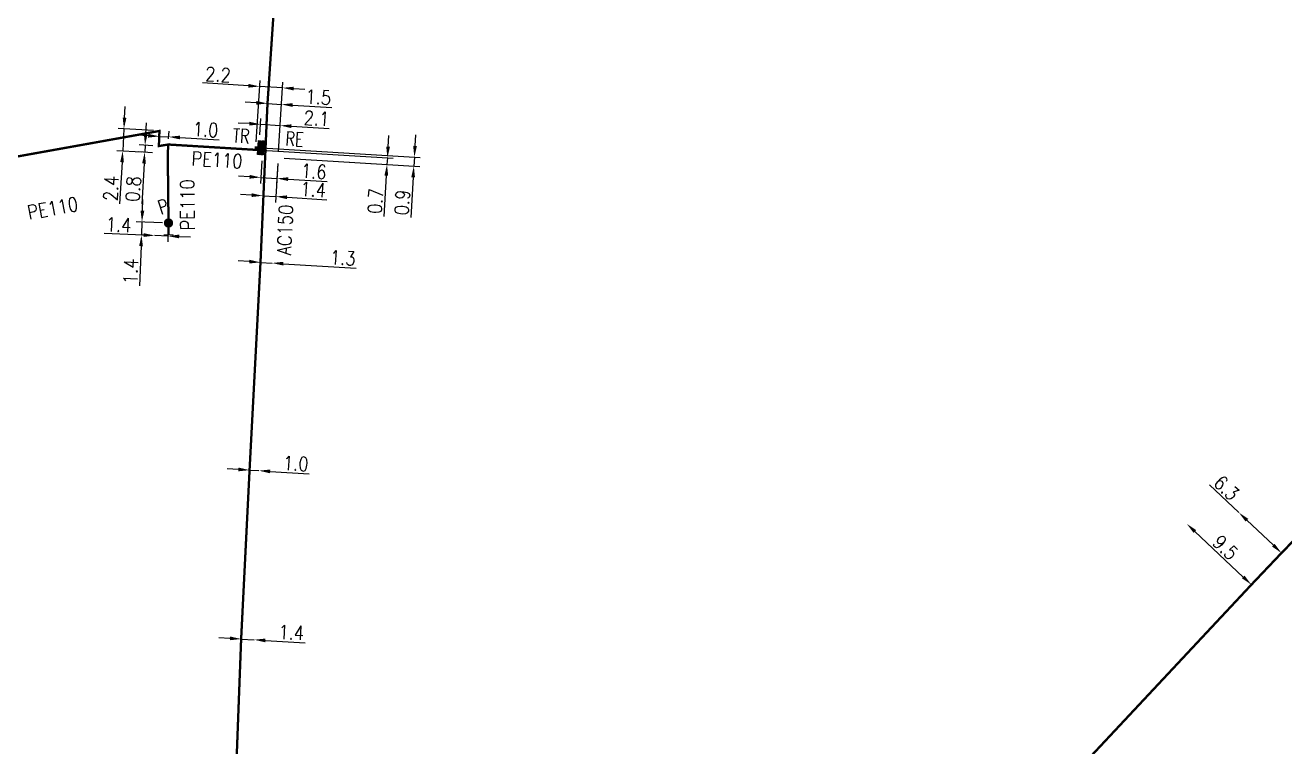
# Model space of a CAD drawing. Header units: millimetres. Extents: x 133989 to 135004, y 130988 to 132014.
# Drawn here: x 134522.8 to 134657.5, y 131562.9 to 131640.1 of the extents above; entities that cross this region are included whole.
import ezdxf
from ezdxf.enums import TextEntityAlignment as Align

# ---------------------------------------------------------------- set-up
doc = ezdxf.new("R2010")
doc.units = ezdxf.units.MM
doc.header["$PDMODE"] = 34
doc.linetypes.add('L_25_AP', pattern=[2000, 1000, 1000])
doc.linetypes.add('L_25_PE', pattern=[2000, 1000, 1000])
doc.layers.get('0').update_dxf_attribs({"linetype": 'CONTINUOUS'})
doc.layers.get('Defpoints').update_dxf_attribs({"linetype": 'CONTINUOUS'})
for name, color, linetype in [('L_150', 1, 'CONTINUOUS'), ('L_300', 7, 'CONTINUOUS'), ('L_340', 7, 'CONTINUOUS')]:
    doc.layers.add(name, color=color, linetype=linetype)
doc.styles.add('G_ROMANS', font='ROMANS.SHX', dxfattribs={"width": 0.75})
doc.styles.get("Standard").update_dxf_attribs({"font": 'romans.shx', "width": 0.85})
doc.dimstyles.get("Standard").update_dxf_attribs({"dimtxt": 1.5, "dimasz": 1.2, "dimexe": 0.625, "dimexo": 0.625, "dimgap": 0.25, "dimtad": 1, "dimdec": 1, "dimzin": 0, "dimdsep": 46, "dimtxsty": 'Standard', "dimcen": -0.5, "dimadec": 0, "dimazin": 0, "dimtfac": 1, "dimtdec": 1, "dimtmove": 0, "dimatfit": 3, "dimfxl": 0, "dimtolj": 1, "dimtzin": 0, "dimarcsym": 0})

# ---------------------------------------------------------------- blocks, each defined once
blk = doc.blocks.new('*D756')
at = {"layer": 'Defpoints', "color": 0, "linetype": 'Continuous', "transparency": 16777216}
for p in [(134548.71, 131631.71), (134550.2, 131631.61), (134550.2, 131631.61)]:
    blk.add_point(p, dxfattribs=at)
at = {"layer": 'L_150', "color": 0, "linetype": 'Continuous', "lineweight": -2, "transparency": 16777216}
for p, q in [((134547.51, 131631.78), (134546.31, 131631.85)), ((134548.67, 131631.08), (134548.67, 131631.08)), ((134548.71, 131631.71), (134550.2, 131631.61)), ((134550.17, 131630.99), (134550.17, 131630.99)), ((134551.4, 131631.54), (134555.58, 131631.29))]:
    blk.add_line(p, q, dxfattribs=at)
at = {"layer": 'L_150', "color": 0, "linetype": 'Continuous', "transparency": 16777216}
for points in [[(134547.52, 131631.98), (134547.5, 131631.58), (134548.71, 131631.71)], [(134551.41, 131631.74), (134551.39, 131631.34), (134550.2, 131631.61)]]:
    blk.add_solid(points, dxfattribs=at)
at = {"layer": 'L_150', "color": 0, "linetype": 'Continuous', "transparency": 16777216, "insert": (134554.15, 131632.38), "char_height": 1.5, "attachment_point": 5, "rotation": 356.5216}
blk.add_mtext('\\A1;1.5', dxfattribs=at)
blk = doc.blocks.new('*D757')
at = {"layer": 'Defpoints', "color": 0, "linetype": 'Continuous', "transparency": 16777216}
for p in [(134547.96, 131614.72), (134549.2, 131614.65), (134549.2, 131614.65)]:
    blk.add_point(p, dxfattribs=at)
at = {"layer": 'L_150', "color": 0, "linetype": 'Continuous', "lineweight": -2, "transparency": 16777216}
for p, q in [((134546.76, 131614.8), (134545.56, 131614.87)), ((134547.96, 131614.72), (134549.2, 131614.65)), ((134550.4, 131614.58), (134558.2, 131614.1))]:
    blk.add_line(p, q, dxfattribs=at)
at = {"layer": 'L_150', "color": 0, "linetype": 'Continuous', "transparency": 16777216}
for points in [[(134546.77, 131615), (134546.75, 131614.6), (134547.96, 131614.72)], [(134550.41, 131614.78), (134550.39, 131614.38), (134549.2, 131614.65)]]:
    blk.add_solid(points, dxfattribs=at)
at = {"layer": 'L_150', "color": 0, "linetype": 'Continuous', "transparency": 16777216, "insert": (134556.77, 131615.19), "char_height": 1.5, "attachment_point": 5, "rotation": 356.5198}
blk.add_mtext('\\A1;1.3', dxfattribs=at)
blk = doc.blocks.new('*D758')
at = {"layer": 'Defpoints', "color": 0, "linetype": 'Continuous', "transparency": 16777216}
for p in [(134546.79, 131592.51), (134547.79, 131592.45), (134547.79, 131592.45)]:
    blk.add_point(p, dxfattribs=at)
at = {"layer": 'L_150', "color": 0, "linetype": 'Continuous', "lineweight": -2, "transparency": 16777216}
for p, q in [((134545.6, 131592.58), (134544.4, 131592.65)), ((134546.79, 131592.51), (134547.79, 131592.45)), ((134548.99, 131592.37), (134553.17, 131592.12))]:
    blk.add_line(p, q, dxfattribs=at)
at = {"layer": 'L_150', "color": 0, "linetype": 'Continuous', "transparency": 16777216}
for points in [[(134545.61, 131592.78), (134545.58, 131592.38), (134546.79, 131592.51)], [(134549, 131592.57), (134548.98, 131592.17), (134547.79, 131592.45)]]:
    blk.add_solid(points, dxfattribs=at)
at = {"layer": 'L_150', "color": 0, "linetype": 'Continuous', "transparency": 16777216, "insert": (134551.74, 131593.21), "char_height": 1.5, "attachment_point": 5, "rotation": 356.5141}
blk.add_mtext('\\A1;1.0', dxfattribs=at)
blk = doc.blocks.new('*D759')
at = {"layer": 'Defpoints', "color": 0, "linetype": 'Continuous', "transparency": 16777216}
for p in [(134545.89, 131574.45), (134547.29, 131574.37), (134547.29, 131574.37)]:
    blk.add_point(p, dxfattribs=at)
at = {"layer": 'L_150', "color": 0, "linetype": 'Continuous', "lineweight": -2, "transparency": 16777216}
for p, q in [((134544.69, 131574.52), (134543.49, 131574.58)), ((134545.89, 131574.45), (134547.29, 131574.37)), ((134548.48, 131574.3), (134552.73, 131574.06))]:
    blk.add_line(p, q, dxfattribs=at)
at = {"layer": 'L_150', "color": 0, "linetype": 'Continuous', "transparency": 16777216}
for points in [[(134544.7, 131574.72), (134544.68, 131574.32), (134545.89, 131574.45)], [(134548.49, 131574.5), (134548.47, 131574.1), (134547.29, 131574.37)]]:
    blk.add_solid(points, dxfattribs=at)
at = {"layer": 'L_150', "color": 0, "linetype": 'Continuous', "transparency": 16777216, "insert": (134551.26, 131575.15), "char_height": 1.5, "attachment_point": 5, "rotation": 356.7553}
blk.add_mtext('\\A1;1.4', dxfattribs=at)
blk = doc.blocks.new('*D559')
at = {"layer": 'Defpoints', "color": 0, "linetype": 'Continuous', "transparency": 16777216}
for p in [(134537.15, 131628.77), (134533.22, 131626.63), (134535.81, 131626.48)]:
    blk.add_point(p, dxfattribs=at)
at = {"layer": 'L_150', "color": 0, "linetype": 'Continuous', "lineweight": -2, "transparency": 16777216}
for p, q in [((134533.42, 131630.19), (134533.49, 131631.38)), ((134536.52, 131628.81), (134532.73, 131629.02)), ((134533.35, 131628.99), (134533.22, 131626.63)), ((134535.18, 131626.51), (134532.59, 131626.66)), ((134533.15, 131625.43), (134532.89, 131620.97))]:
    blk.add_line(p, q, dxfattribs=at)
at = {"layer": 'L_150', "color": 0, "linetype": 'Continuous', "transparency": 16777216}
for points in [[(134533.22, 131630.2), (134533.62, 131630.17), (134533.35, 131628.99)], [(134532.95, 131625.44), (134533.35, 131625.42), (134533.22, 131626.63)]]:
    blk.add_solid(points, dxfattribs=at)
at = {"layer": 'L_150', "color": 0, "linetype": 'Continuous', "transparency": 16777216, "insert": (134531.98, 131622.64), "char_height": 1.5, "attachment_point": 5, "rotation": 86.7005}
blk.add_mtext('\\A1;2.4', dxfattribs=at)
blk = doc.blocks.new('*D560')
at = {"layer": 'Defpoints', "color": 0, "linetype": 'Continuous', "transparency": 16777216}
for p in [(134538.12, 131618.93), (134536.66, 131617.59), (134536.66, 131617.59)]:
    blk.add_point(p, dxfattribs=at)
at = {"layer": 'L_300', "color": 0, "linetype": 'Continuous', "lineweight": -2, "transparency": 16777216}
for p, q in [((134535.46, 131617.64), (134531.22, 131617.81)), ((134538.06, 131617.53), (134536.66, 131617.59)), ((134536.69, 131618.21), (134536.69, 131618.21)), ((134538.09, 131618.31), (134538.04, 131616.91)), ((134539.26, 131617.49), (134540.46, 131617.44))]:
    blk.add_line(p, q, dxfattribs=at)
at = {"layer": 'L_300', "color": 0, "linetype": 'Continuous', "transparency": 16777216}
for points in [[(134535.47, 131617.84), (134535.45, 131617.44), (134536.66, 131617.59)], [(134539.27, 131617.69), (134539.25, 131617.29), (134538.06, 131617.53)]]:
    blk.add_solid(points, dxfattribs=at)
at = {"layer": 'L_300', "color": 0, "linetype": 'Continuous', "transparency": 16777216, "insert": (134532.78, 131618.75), "char_height": 1.5, "attachment_point": 5, "rotation": 357.7076}
blk.add_mtext('\\A1;1.4', dxfattribs=at)
blk = doc.blocks.new('*D561')
at = {"layer": 'Defpoints', "color": 0, "linetype": 'Continuous', "transparency": 16777216}
for p in [(134535.61, 131627.24), (134537.09, 131627.16), (134537.04, 131626.41)]:
    blk.add_point(p, dxfattribs=at)
at = {"layer": 'L_150', "color": 0, "linetype": 'Continuous', "lineweight": -2, "transparency": 16777216}
for p, q in [((134535.68, 131628.44), (134535.75, 131629.64)), ((134536.46, 131627.19), (134534.99, 131627.28)), ((134535.61, 131627.24), (134535.57, 131626.49)), ((134536.42, 131626.44), (134534.95, 131626.53)), ((134535.5, 131625.29), (134535.25, 131620.93))]:
    blk.add_line(p, q, dxfattribs=at)
at = {"layer": 'L_150', "color": 0, "linetype": 'Continuous', "transparency": 16777216}
for points in [[(134535.48, 131628.45), (134535.88, 131628.43), (134535.61, 131627.24)], [(134535.3, 131625.31), (134535.7, 131625.28), (134535.57, 131626.49)]]:
    blk.add_solid(points, dxfattribs=at)
at = {"layer": 'L_150', "color": 0, "linetype": 'Continuous', "transparency": 16777216, "insert": (134534.34, 131622.57), "char_height": 1.5, "attachment_point": 5, "rotation": 86.7005}
blk.add_mtext('\\A1;0.8', dxfattribs=at)
blk = doc.blocks.new('*D562')
at = {"layer": 'Defpoints', "color": 0, "linetype": 'Continuous', "transparency": 16777216}
for p in [(134537.15, 131628.19), (134538.1, 131627.32), (134537.04, 131626.41)]:
    blk.add_point(p, dxfattribs=at)
at = {"layer": 'L_150', "color": 0, "linetype": 'Continuous', "lineweight": -2, "transparency": 16777216}
for p, q in [((134535.95, 131628.26), (134534.75, 131628.33)), ((134537.08, 131627.03), (134537.18, 131628.82)), ((134538.13, 131627.94), (134538.18, 131628.76)), ((134537.15, 131628.19), (134538.14, 131628.14)), ((134539.34, 131628.07), (134543.53, 131627.83))]:
    blk.add_line(p, q, dxfattribs=at)
at = {"layer": 'L_150', "color": 0, "linetype": 'Continuous', "transparency": 16777216}
for points in [[(134535.96, 131628.46), (134535.94, 131628.06), (134537.15, 131628.19)], [(134539.35, 131628.27), (134539.33, 131627.87), (134538.14, 131628.14)]]:
    blk.add_solid(points, dxfattribs=at)
at = {"layer": 'L_150', "color": 0, "linetype": 'Continuous', "transparency": 16777216, "insert": (134542.09, 131628.91), "char_height": 1.5, "attachment_point": 5, "rotation": 356.7005}
blk.add_mtext('\\A1;1.0', dxfattribs=at)
blk = doc.blocks.new('*D563')
at = {"layer": 'Defpoints', "color": 0, "linetype": 'Continuous', "transparency": 16777216}
for p in [(134538.12, 131618.93), (134535.23, 131617.65), (134536.66, 131617.59)]:
    blk.add_point(p, dxfattribs=at)
at = {"layer": 'L_300', "color": 0, "linetype": 'Continuous', "lineweight": -2, "transparency": 16777216}
for p, q in [((134535.33, 131620.25), (134535.38, 131621.44)), ((134537.49, 131618.96), (134534.66, 131619.07)), ((134535.28, 131619.05), (134535.23, 131617.65)), ((134536.04, 131617.61), (134534.6, 131617.67)), ((134535.18, 131616.45), (134535.01, 131612.2))]:
    blk.add_line(p, q, dxfattribs=at)
at = {"layer": 'L_300', "color": 0, "linetype": 'Continuous', "transparency": 16777216}
for points in [[(134535.13, 131620.25), (134535.53, 131620.24), (134535.28, 131619.05)], [(134534.98, 131616.46), (134535.38, 131616.44), (134535.23, 131617.65)]]:
    blk.add_solid(points, dxfattribs=at)
at = {"layer": 'L_300', "color": 0, "linetype": 'Continuous', "transparency": 16777216, "insert": (134534.07, 131613.77), "char_height": 1.5, "attachment_point": 5, "rotation": 87.7076}
blk.add_mtext('\\A1;1.4', dxfattribs=at)
blk = doc.blocks.new('L_300_12')
at = {"color": 0, "linetype": 'Continuous', "const_width": 0.497, "flags": 128}
blk.add_lwpolyline([(-0.25, 0, 1), (0.25, 0, 1)], format="xyb", close=True, dxfattribs=at)
at = {"color": 0, "linetype": 'Continuous', "style": 'G_ROMANS', "width": 0.75}
blk.add_text('P', height=1.5, dxfattribs=at).set_placement((0, 1.85), align=Align.MIDDLE)
at = {"color": 0, "linetype": 'Continuous', "width": 0.75, "flags": 3}
for tag, p in [('DEF_LEG', (0, -5)), ('DEF_COUP', (0, -7.5)), ('DEF_TYPE', (0, -10))]:
    blk.add_attdef(tag, text='', height=1.2, dxfattribs=at).set_placement(p, align=Align.MIDDLE)
blk = doc.blocks.new('L_340_07')
at = {"color": 0, "linetype": 'Continuous', "const_width": 0.25, "flags": 128}
blk.add_lwpolyline([(0, 0), (1.25, 0)], dxfattribs=at)
at = {"color": 0, "linetype": 'Continuous', "flags": 128}
blk.add_lwpolyline([(1.25, -0.5), (1.25, 0.5)], dxfattribs=at)
at = {"color": 0, "linetype": 'Continuous', "width": 0.75, "flags": 3}
for tag, p in [('DEF_LEG', (0.72, -3.47)), ('DEF_COUP', (0.72, -5.97)), ('DEF_TYPE', (0.72, -8.47))]:
    blk.add_attdef(tag, text='', height=1.2, dxfattribs=at).set_placement(p, align=Align.MIDDLE)
blk = doc.blocks.new('*D630')
at = {"layer": 'Defpoints', "color": 0, "linetype": 'Continuous', "transparency": 16777216}
for p in [(134547.47, 131627), (134549.86, 131625.9), (134564.36, 131625.02)]:
    blk.add_point(p, dxfattribs=at)
at = {"layer": 'L_150', "color": 0, "linetype": 'Continuous', "lineweight": -2, "transparency": 16777216}
for p, q in [((134564.49, 131627.17), (134564.56, 131628.36)), ((134548.1, 131626.96), (134565.04, 131625.93)), ((134550.48, 131625.86), (134564.99, 131624.98)), ((134564.42, 131625.97), (134564.36, 131625.02)), ((134564.29, 131623.82), (134564.03, 131619.52))]:
    blk.add_line(p, q, dxfattribs=at)
at = {"layer": 'L_150', "color": 0, "linetype": 'Continuous', "transparency": 16777216}
for points in [[(134564.29, 131627.18), (134564.69, 131627.15), (134564.42, 131625.97)], [(134564.09, 131623.83), (134564.49, 131623.81), (134564.36, 131625.02)]]:
    blk.add_solid(points, dxfattribs=at)
at = {"layer": 'L_150', "color": 0, "linetype": 'Continuous', "transparency": 16777216, "insert": (134563.12, 131621.13), "char_height": 1.5, "attachment_point": 5, "rotation": 86.5202}
blk.add_mtext('\\A1;0.9', dxfattribs=at)
blk = doc.blocks.new('*D631')
at = {"layer": 'Defpoints', "color": 0, "linetype": 'Continuous', "transparency": 16777216}
for p in [(134547.46, 131626.75), (134549.86, 131625.9), (134561.49, 131625.19)]:
    blk.add_point(p, dxfattribs=at)
at = {"layer": 'L_150', "color": 0, "linetype": 'Continuous', "lineweight": -2, "transparency": 16777216}
for p, q in [((134561.61, 131627.09), (134561.68, 131628.29)), ((134548.08, 131626.71), (134562.16, 131625.85)), ((134550.48, 131625.86), (134562.12, 131625.15)), ((134561.54, 131625.89), (134561.49, 131625.19)), ((134561.42, 131624), (134561.15, 131619.63))]:
    blk.add_line(p, q, dxfattribs=at)
at = {"layer": 'L_150', "color": 0, "linetype": 'Continuous', "transparency": 16777216}
for points in [[(134561.41, 131627.1), (134561.81, 131627.08), (134561.54, 131625.89)], [(134561.22, 131624.01), (134561.62, 131623.98), (134561.49, 131625.19)]]:
    blk.add_solid(points, dxfattribs=at)
at = {"layer": 'L_150', "color": 0, "linetype": 'Continuous', "transparency": 16777216, "insert": (134560.25, 131621.28), "char_height": 1.5, "attachment_point": 5, "rotation": 86.5136}
blk.add_mtext('\\A1;0.7', dxfattribs=at)
blk = doc.blocks.new('*D632')
at = {"layer": 'Defpoints', "color": 0, "linetype": 'Continuous', "transparency": 16777216}
for p in [(134550.07, 131629.35), (134547.86, 131627.73), (134549.86, 131625.9)]:
    blk.add_point(p, dxfattribs=at)
at = {"layer": 'L_340', "color": 0, "linetype": 'Continuous', "lineweight": -2, "transparency": 16777216}
for p, q in [((134546.77, 131629.55), (134545.57, 131629.62)), ((134547.9, 131628.35), (134548.01, 131630.1)), ((134549.89, 131626.53), (134550.1, 131629.97)), ((134547.97, 131629.48), (134550.07, 131629.35)), ((134551.26, 131629.28), (134555.29, 131629.03))]:
    blk.add_line(p, q, dxfattribs=at)
at = {"layer": 'L_340', "color": 0, "linetype": 'Continuous', "transparency": 16777216}
for points in [[(134546.78, 131629.75), (134546.76, 131629.35), (134547.97, 131629.48)], [(134551.28, 131629.48), (134551.25, 131629.08), (134550.07, 131629.35)]]:
    blk.add_solid(points, dxfattribs=at)
at = {"layer": 'L_340', "color": 0, "linetype": 'Continuous', "transparency": 16777216, "insert": (134553.95, 131630.12), "char_height": 1.5, "attachment_point": 5, "rotation": 356.5136}
blk.add_mtext('\\A1;2.1', dxfattribs=at)
blk = doc.blocks.new('*D633')
at = {"layer": 'Defpoints', "color": 0, "linetype": 'Continuous', "transparency": 16777216}
for p in [(134550.31, 131633.38), (134547.47, 131627), (134549.86, 131625.9)]:
    blk.add_point(p, dxfattribs=at)
at = {"layer": 'L_150', "color": 0, "linetype": 'Continuous', "lineweight": -2, "transparency": 16777216}
for p, q in [((134546.67, 131633.6), (134541.77, 131633.9)), ((134547.51, 131627.62), (134547.91, 131634.15)), ((134549.89, 131626.53), (134550.35, 131634)), ((134550.31, 131633.38), (134547.87, 131633.53)), ((134551.51, 131633.3), (134552.71, 131633.23))]:
    blk.add_line(p, q, dxfattribs=at)
at = {"layer": 'L_150', "color": 0, "linetype": 'Continuous', "transparency": 16777216}
for points in [[(134546.68, 131633.8), (134546.66, 131633.4), (134547.87, 131633.53)], [(134551.52, 131633.5), (134551.5, 131633.1), (134550.31, 131633.38)]]:
    blk.add_solid(points, dxfattribs=at)
at = {"layer": 'L_150', "color": 0, "linetype": 'Continuous', "transparency": 16777216, "insert": (134543.42, 131634.8), "char_height": 1.5, "attachment_point": 5, "rotation": 356.5136}
blk.add_mtext('\\A1;2.2', dxfattribs=at)
blk = doc.blocks.new('L_340_19')
at = {"linetype": 'Continuous'}
blk.add_hatch(color=0, dxfattribs=at).paths.add_polyline_path([(0.125, 0.75), (-0.125, 0.75), (-0.125, -0.75), (0.125, -0.75)])
at = {"color": 0, "linetype": 'Continuous'}
blk.add_lwpolyline([(-0.125, 0.75), (0.125, 0.75), (0.125, -0.75), (-0.125, -0.75)], close=True, dxfattribs=at)
at = {"color": 0, "linetype": 'Continuous', "width": 0.75}
for tag, height, flags, p in [('TR', 1.5, 8, (0, 3)), ('DEF_LEG', 1.2, 3, (0, -5)), ('DEF_COUP', 1.2, 3, (0, -7.5)), ('DEF_TYPE', 1.2, 3, (0, -10))]:
    blk.add_attdef(tag, text='', height=height, dxfattribs=dict(at, flags=flags)).set_placement(p, align=Align.MIDDLE)
blk = doc.blocks.new('*D634')
at = {"layer": 'Defpoints', "color": 0, "linetype": 'Continuous', "transparency": 16777216}
for p in [(134548.46, 131625.99), (134549.86, 131625.9), (134549.6, 131621.76)]:
    blk.add_point(p, dxfattribs=at)
at = {"layer": 'L_150', "color": 0, "linetype": 'Continuous', "lineweight": -2, "transparency": 16777216}
for p, q in [((134548.42, 131625.36), (134548.17, 131621.22)), ((134549.82, 131625.28), (134549.56, 131621.13)), ((134547.01, 131621.91), (134545.81, 131621.99)), ((134548.2, 131621.84), (134549.6, 131621.76)), ((134550.8, 131621.68), (134555.07, 131621.42))]:
    blk.add_line(p, q, dxfattribs=at)
at = {"layer": 'L_150', "color": 0, "linetype": 'Continuous', "transparency": 16777216}
for points in [[(134547.02, 131622.11), (134547, 131621.71), (134548.2, 131621.84)], [(134550.81, 131621.88), (134550.79, 131621.48), (134549.6, 131621.76)]]:
    blk.add_solid(points, dxfattribs=at)
at = {"layer": 'L_150', "color": 0, "linetype": 'Continuous', "transparency": 16777216, "insert": (134553.6, 131622.51), "char_height": 1.5, "attachment_point": 5, "rotation": 356.5136}
blk.add_mtext('\\A1;1.4', dxfattribs=at)
blk = doc.blocks.new('*D635')
at = {"layer": 'Defpoints', "color": 0, "linetype": 'Continuous', "transparency": 16777216}
for p in [(134548.13, 131626.21), (134549.86, 131625.9), (134549.72, 131623.69)]:
    blk.add_point(p, dxfattribs=at)
at = {"layer": 'L_340', "color": 0, "linetype": 'Continuous', "lineweight": -2, "transparency": 16777216}
for p, q in [((134548.1, 131625.58), (134547.95, 131623.17)), ((134549.82, 131625.28), (134549.68, 131623.07)), ((134546.79, 131623.87), (134545.59, 131623.94)), ((134547.99, 131623.8), (134549.72, 131623.69)), ((134550.92, 131623.62), (134555.1, 131623.37))]:
    blk.add_line(p, q, dxfattribs=at)
at = {"layer": 'L_340', "color": 0, "linetype": 'Continuous', "transparency": 16777216}
for points in [[(134546.8, 131624.07), (134546.78, 131623.67), (134547.99, 131623.8)], [(134550.93, 131623.82), (134550.91, 131623.42), (134549.72, 131623.69)]]:
    blk.add_solid(points, dxfattribs=at)
at = {"layer": 'L_340', "color": 0, "linetype": 'Continuous', "transparency": 16777216, "insert": (134553.67, 131624.45), "char_height": 1.5, "attachment_point": 5, "rotation": 356.5136}
blk.add_mtext('\\A1;1.6', dxfattribs=at)
blk = doc.blocks.new('L_340_20')
at = {"linetype": 'Continuous'}
blk.add_hatch(color=0, dxfattribs=at).paths.add_polyline_path([(0.125, 0.75), (-0.125, 0.75), (-0.125, -0.75), (0.125, -0.75)])
at = {"color": 0, "linetype": 'Continuous'}
blk.add_lwpolyline([(-0.125, 0.75), (0.125, 0.75), (0.125, -0.75), (-0.125, -0.75)], close=True, dxfattribs=at)
at = {"color": 0, "linetype": 'Continuous', "width": 0.75}
for tag, height, flags, p in [('RE', 1.5, 8, (0, 3)), ('DEF_LEG', 1.2, 3, (0, -5)), ('DEF_COUP', 1.2, 3, (0, -7.5)), ('DEF_TYPE', 1.2, 3, (0, -10))]:
    blk.add_attdef(tag, text='', height=height, dxfattribs=dict(at, flags=flags)).set_placement(p, align=Align.MIDDLE)
blk = doc.blocks.new('*D933')
at = {"layer": 'Defpoints', "color": 0, "linetype": 'Continuous', "transparency": 16777216}
for p in [(134652.61, 131587.98), (134657.18, 131583.65), (134657.18, 131583.65)]:
    blk.add_point(p, dxfattribs=at)
at = {"layer": 'L_150', "color": 0, "linetype": 'Continuous', "lineweight": -2, "transparency": 16777216}
for p, q in [((134652.61, 131587.98), (134649.47, 131590.94)), ((134656.31, 131584.47), (134653.48, 131587.15))]:
    blk.add_line(p, q, dxfattribs=at)
at = {"layer": 'L_150', "color": 0, "linetype": 'Continuous', "transparency": 16777216}
for points in [[(134653.62, 131587.3), (134653.34, 131587.01), (134652.61, 131587.98)], [(134656.45, 131584.62), (134656.17, 131584.33), (134657.18, 131583.65)]]:
    blk.add_solid(points, dxfattribs=at)
at = {"layer": 'L_150', "color": 0, "linetype": 'Continuous', "transparency": 16777216, "insert": (134651.29, 131590.6), "char_height": 1.5, "attachment_point": 5, "rotation": 316.6046}
blk.add_mtext('\\A1;6.3', dxfattribs=at)
blk = doc.blocks.new('*D934')
at = {"layer": 'Defpoints', "color": 0, "linetype": 'Continuous', "transparency": 16777216}
for p in [(134647.04, 131586.77), (134653.96, 131580.26), (134653.96, 131580.26)]:
    blk.add_point(p, dxfattribs=at)
at = {"layer": 'L_150', "color": 0, "linetype": 'Continuous', "lineweight": -2, "transparency": 16777216}
blk.add_line((134647.91, 131585.95), (134653.08, 131581.08), dxfattribs=at)
at = {"layer": 'L_150', "color": 0, "linetype": 'Continuous', "transparency": 16777216}
for points in [[(134648.05, 131586.09), (134647.77, 131585.8), (134647.04, 131586.77)], [(134653.22, 131581.23), (134652.95, 131580.94), (134653.96, 131580.26)]]:
    blk.add_solid(points, dxfattribs=at)
at = {"layer": 'L_150', "color": 0, "linetype": 'Continuous', "transparency": 16777216, "insert": (134651.18, 131584.24), "char_height": 1.5, "attachment_point": 5, "rotation": 316.775}
blk.add_mtext('\\A1;9.5', dxfattribs=at)

msp = doc.modelspace()

# ---------------------------------------------------------------- linework, layer by layer
at = {"layer": 'L_150', "linetype": 'L_25_AP', "const_width": 0.25, "flags": 128}
for points in [[(134549.38, 131691.22), (134550.24, 131678.08), (134549.85, 131667.01), (134549.57, 131659.17), (134550.47, 131659.15), (134550.38, 131656.56), (134548.71, 131631.71), (134548.63, 131630.01), (134548.5, 131626.94), (134547.96, 131614.72), (134546.79, 131592.51), (134545.89, 131574.45), (134545.31, 131559.12), (134545.25, 131544.17), (134549.04, 131526.06), (134553.94, 131508.71), (134559.13, 131489.84), (134563.13, 131474.35), (134568.86, 131453.61), (134571.59, 131444.37), (134574.46, 131439.92), (134578.91, 131433.03), (134583.74, 131425.82), (134590.53, 131421.48), (134591.17, 131421.08), (134604.71, 131415.57), (134618.46, 131410.3), (134644.32, 131400.44), (134645.99, 131399.46), (134648.87, 131397.57), (134653.11, 131394.09), (134654.49, 131392.95), (134656.17, 131391.29), (134657.35, 131390.06)], [(134548.05, 131626.96), (134547.94, 131626.97)], [(134548.5, 131626.94), (134548.3, 131626.95)]]:
    msp.add_lwpolyline(points, dxfattribs=at)
at = {"layer": 'L_150', "linetype": 'L_25_PE', "flags": 128}
for points in [[(134256.75, 131499.65, 0.25, 0.25, 0), (134257.22, 131499, 0.25, 0.25, 0), (134259.81, 131500.87, 0.25, 0.25, 0), (134260.53, 131501.7, 0.25, 0.25, 0), (134272.98, 131510.37, 0.25, 0.25, 0), (134275.31, 131512.05, 0.25, 0.25, -0.271571), (134275.81, 131512.1, 0.25, 0.25, 0), (134276.38, 131511.83, 0.25, 0.25, 0.271571), (134276.89, 131511.88, 0.25, 0.25, 0), (134277.53, 131512.34, 0.25, 0.25, 0), (134277.53, 131512.34, 0.25, 0.25, 0), (134277.98, 131512.66, 0.25, 0.25, 0.189416), (134278.18, 131512.97, 0.25, 0.25, 0), (134278.22, 131513.17, 0.25, 0.25, 0), (134278.22, 131513.17, 0.25, 0.25, 0), (134279.37, 131515.26, 0.25, 0.25, 0), (134285.17, 131519.43, 0.25, 0.25, 0), (134289.22, 131522.1, 0.25, 0.25, 0), (134304.97, 131533.66, 0.25, 0.25, 0), (134312.04, 131537.33, 0.25, 0.25, 0), (134313.14, 131538.05, 0.25, 0.25, 0.010221), (134313.16, 131538.06, 0.25, 0.25, 0), (134314.03, 131538.69, 0.25, 0.25, 0), (134314.71, 131539.18, 0.25, 0.25, 0.228145), (134314.92, 131539.56, 0.25, 0.25, 0), (134314.96, 131540.35, 0.25, 0.25, -0.228145), (134315.17, 131540.74, 0.25, 0.25, 0), (134317.33, 131542.29, 0.25, 0.25, 0), (134319.78, 131543.79, 0.25, 0.25, 0), (134327.7, 131549.87, 0.25, 0.25, 0), (134332.21, 131553.05, 0.25, 0.25, 0), (134338.74, 131557.66, 0.25, 0.25, 0), (134341.18, 131559.56, 0.25, 0.25, 0), (134348.46, 131564.57, 0.25, 0.25, -0.223959), (134348.88, 131564.64, 0.25, 0.25, 0), (134349.19, 131564.55, 0.25, 0.25, 0.229104), (134349.62, 131564.63, 0.25, 0.25, 0), (134350.29, 131565.11, 0.25, 0.25, 0), (134350.95, 131565.58, 0.25, 0.25, 0.243095), (134351.16, 131565.99, 0.25, 0.25, 0), (134351.16, 131566.33, 0.25, 0.25, -0.242241), (134351.36, 131566.74, 0.25, 0.25, 0), (134352.43, 131567.5, 0.25, 0.25, 0), (134354.54, 131568.92, 0.25, 0.25, 0), (134359.94, 131572.89, 0.25, 0.25, 0), (134366.09, 131577.07, 0.25, 0.25, 0), (134379.48, 131586.9, 0.25, 0.25, 0), (134381.51, 131588.26, 0.25, 0.25, 0), (134382.47, 131588.3, 0.25, 0.25, 0), (134382.47, 131588.3, 0.25, 0.25, 0), (134382.47, 131588.3, 0.25, 0.25, 0), (134384.59, 131589.81, 0.25, 0.25, 0), (134384.59, 131589.81, 0.25, 0.25, 0), (134384.59, 131589.81, 0.25, 0.25, 0), (134385.02, 131590.57, 0.25, 0.25, 0), (134385.47, 131590.86, 0.25, 0.25, 0), (134395.98, 131597.85, 0.25, 0.25, 0), (134403.37, 131603.37, 0.25, 0.25, 0), (134411.96, 131605.85, 0.25, 0.25, 0), (134423.31, 131607.74, 0.25, 0.25, 0), (134435.42, 131609.96, 0.25, 0.25, 0), (134450.21, 131612.47, 0.25, 0.25, 0), (134456.08, 131613.57, 0.25, 0.25, 0), (134456.29, 131613.38, 0.25, 0.25, 0), (134462.02, 131614.36, 0.25, 0.25, 0), (134469.01, 131615.67, 0.25, 0.25, 0), (134474.35, 131616.36, 0.25, 0.25, 0), (134479.47, 131617.15, 0.25, 0.25, 0), (134491.82, 131619.4, 0.25, 0.25, 0), (134502.54, 131621.24, 0.25, 0.25, 0), (134513.78, 131623.05, 0.25, 0.25, 0), (134515.79, 131623.38, 0.25, 0.25, 0), (134515.55, 131624.89, 0.25, 0.25, 0), (134519.39, 131625.58, 0.25, 0.25, 0), (134537.15, 131628.77, 0.25, 0.25, 0), (134537.09, 131627.16, 0.25, 0.25, 0), (134538.1, 131627.32, 0.25, 0.25, 0), (134538.04, 131626.35, 0.25, 0.25, 0), (134538.12, 131618.93, 0, 0, 0)], [(134547.69, 131626.99, 0.25, 0.25, 0), (134547.47, 131627, 0.25, 0.25, 0), (134547.46, 131626.75, 0.25, 0.25, 0), (134538.1, 131627.32, 0, 0, 0)], [(134561.51, 131486.95, 0.25, 0.25, 0), (134563.02, 131487.77, 0.25, 0.25, 0), (134563.07, 131487.81, 0.25, 0.25, 0), (134571.29, 131492.77, 0.25, 0.25, 0), (134604.38, 131527.87, 0.25, 0.25, 0), (134615.75, 131539.64, 0.25, 0.25, 0), (134629.23, 131553.84, 0.25, 0.25, 0), (134653.96, 131580.26, 0.25, 0.25, 0), (134657.18, 131583.65, 0.25, 0.25, 0), (134670.83, 131597.62, 0.25, 0.25, 0), (134670.83, 131597.62, 0.25, 0.25, 0), (134676.42, 131603.42, 0.25, 0.25, 0), (134679.12, 131606.34, 0.25, 0.25, 0), (134680.03, 131607.3, 0, 0, 0)]]:
    msp.add_lwpolyline(points, format="xyseb", dxfattribs=at)

# ---------------------------------------------------------------- block references
at = {"layer": 'L_300', "rotation": 17.93428648913124}
msp.add_blockref('L_300_12', (134538.12, 131618.93), dxfattribs=at)
at = {"layer": 'L_340'}
ref = msp.add_blockref('L_340_19', (134547.82, 131626.98), dxfattribs=dict(at, rotation=356.5201597780229))
ref.add_attrib('TR', 'TR', dxfattribs={"layer": '0', "color": 0, "linetype": 'Continuous', "height": 1.5, "rotation": 356.5202, "width": 0.75, "flags": 8}).set_placement((134545.89, 131628.24), align=Align.MIDDLE)
ref = msp.add_blockref('L_340_20', (134548.18, 131626.96), dxfattribs=dict(at, rotation=356.5201597771907))
ref.add_attrib('RE', 'RE', dxfattribs={"layer": '0', "color": 0, "linetype": 'Continuous', "height": 1.5, "rotation": 356.5202, "width": 0.75, "flags": 8}).set_placement((134551.6, 131627.91), align=Align.MIDDLE)
at = {"layer": 'L_340', "rotation": 270.5835336642357}
msp.add_blockref('L_340_07', (134538.12, 131618.93), dxfattribs=at)

# ---------------------------------------------------------------- texts
at = {"layer": 'L_150', "linetype": 'Continuous', "width": 0.85}
for s, rotation, p in [('PE110', 356.5202, (134543.31, 131625.67)), ('PE110', 90.5835, (134540.15, 131620.87)), ('PE110', 10.1964, (134525.73, 131620.51)), ('AC150', 87.4694, (134550.58, 131618.19))]:
    msp.add_text(s, height=1.5, rotation=rotation, dxfattribs=at).set_placement(p, align=Align.MIDDLE)

# ---------------------------------------------------------------- dimensions: what is measured, and where the dimension line sits
at = {"layer": 'L_150', "linetype": 'Continuous'}
for base, p1, p2, angle, text, picture, middle in [((134550.31, 131633.38), (134547.47, 131627), (134549.86, 131625.9), 176.5136, '2.2', '*D633', (134543.36, 131633.8)), ((134533.22, 131626.63), (134537.15, 131628.77), (134535.81, 131626.48), 86.7005, '2.4', '*D559', (134532.98, 131622.58))]:
    dim = msp.add_linear_dim(base=base, p1=p1, p2=p2, angle=angle, text=text, dimstyle='Standard', dxfattribs=at)
    dim.commit()
    dim.dimension.update_dxf_attribs({"geometry": picture, "text_midpoint": middle, "dimtype": 160})
for base, p1, p2, angle, picture, middle in [((134550.2, 131631.61), (134548.71, 131631.71), (134550.2, 131631.61), 176.5216, '*D756', (134554.09, 131631.38)), ((134535.6122026, 131627.2407326), (134537.043, 131626.407), (134537.0861668, 131627.1557567), 266.7004792, '*D561', (134535.3396354, 131622.5128687)), ((134537.15, 131628.19), (134538.1, 131627.32), (134537.04, 131626.41), 356.7005, '*D562', (134542.04, 131627.91)), ((134561.49, 131625.19), (134547.46, 131626.75), (134549.86, 131625.9), 86.5136, '*D631', (134561.25, 131621.21)), ((134564.3614, 131625.0199), (134547.4729, 131626.9986), (134549.855, 131625.902), 86.5202, '*D630', (134564.1213, 131621.0718)), ((134549.6, 131621.76), (134548.46, 131625.99), (134549.86, 131625.9), 176.5136, '*D634', (134553.54, 131621.52)), ((134549.203, 131614.649), (134547.9553, 131614.7249), (134549.203, 131614.649), 176.5198, '*D757', (134556.7127, 131614.1923)), ((134547.79, 131592.45), (134546.79, 131592.51), (134547.79, 131592.45), 176.5141, '*D758', (134551.68, 131592.21)), ((134657.18, 131583.65), (134652.61, 131587.98), (134657.18, 131583.65), 316.6046, '*D933', (134650.6, 131589.87)), ((134653.96, 131580.26), (134647.04, 131586.77), (134653.96, 131580.26), 316.775, '*D934', (134650.5, 131583.52)), ((134547.29, 131574.37), (134545.89, 131574.45), (134547.29, 131574.37), 176.7553, '*D759', (134551.2, 131574.15))]:
    dim = msp.add_linear_dim(base=base, p1=p1, p2=p2, angle=angle, dimstyle='Standard', dxfattribs=at)
    dim.commit()
    dim.dimension.update_dxf_attribs({"geometry": picture, "text_midpoint": middle, "dimtype": 160})
at = {"layer": 'L_300', "linetype": 'Continuous'}
for base, angle, picture, middle in [((134535.23, 131617.65), 87.7076, '*D563', (134535.07, 131613.73)), ((134536.66, 131617.59), 357.7076, '*D560', (134532.74, 131617.75))]:
    dim = msp.add_linear_dim(base=base, p1=(134538.12, 131618.93), p2=(134536.66, 131617.59), angle=angle, dimstyle='Standard', dxfattribs=at)
    dim.commit()
    dim.dimension.update_dxf_attribs({"geometry": picture, "text_midpoint": middle, "dimtype": 160})
at = {"layer": 'L_340', "linetype": 'Continuous'}
for base, p1, text, picture, middle in [((134550.07, 131629.35), (134547.86, 131627.73), '2.1', '*D632', (134553.89, 131629.12)), ((134549.72, 131623.69), (134548.13, 131626.21), '1.6', '*D635', (134553.61, 131623.46))]:
    dim = msp.add_linear_dim(base=base, p1=p1, p2=(134549.86, 131625.9), angle=176.5136, text=text, dimstyle='Standard', dxfattribs=at)
    dim.commit()
    dim.dimension.update_dxf_attribs({"geometry": picture, "text_midpoint": middle, "dimtype": 160})

doc.saveas('drawing.dxf')
